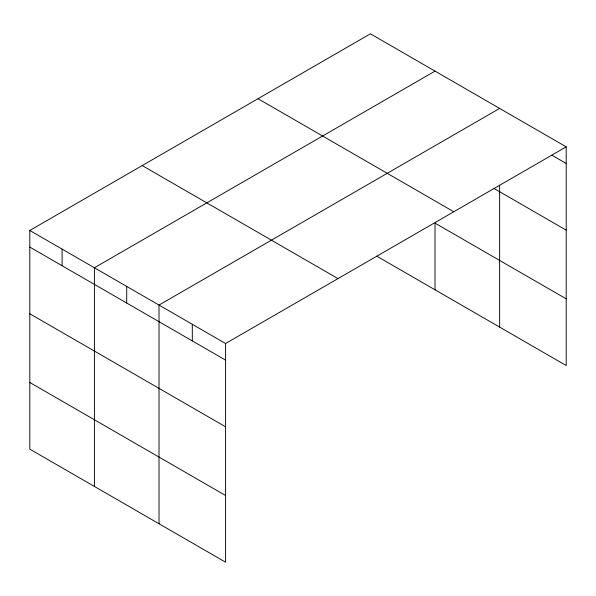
<?xml version="1.0" encoding="UTF-8"?>
<svg xmlns="http://www.w3.org/2000/svg" width="596" height="596" viewBox="0 0 596 596"><rect width="100%" height="100%" fill="white"/><g stroke="black" fill="none" stroke-linecap="round" stroke-linejoin="round"><path stroke-width="0.89" d="M29.8 230.466L225.586 343.505L225.586 562.184L29.8 449.146L29.8 230.466L370.414 33.816L566.2 146.854L566.2 365.534L376.717 256.138M435.02 71.118L94.414 267.768L94.414 486.448M499.634 108.42L159.02 305.07L159.02 523.75M225.586 343.505L566.2 146.854M551.933 155.236L566.2 163.468M494.114 188.53L566.2 230.153M258.008 98.713L453.802 211.751M566.2 298.849L435.02 223.12L435.02 289.798M142.198 165.569L337.992 278.608M29.8 247.079L225.586 360.118M29.8 313.764L225.586 426.803M29.8 382.468L225.586 495.5M499.634 185.237L499.634 327.1M192.307 324.284L192.307 340.905M126.717 286.423L126.717 303.036M62.103 249.121L62.103 265.734"/></g></svg>
